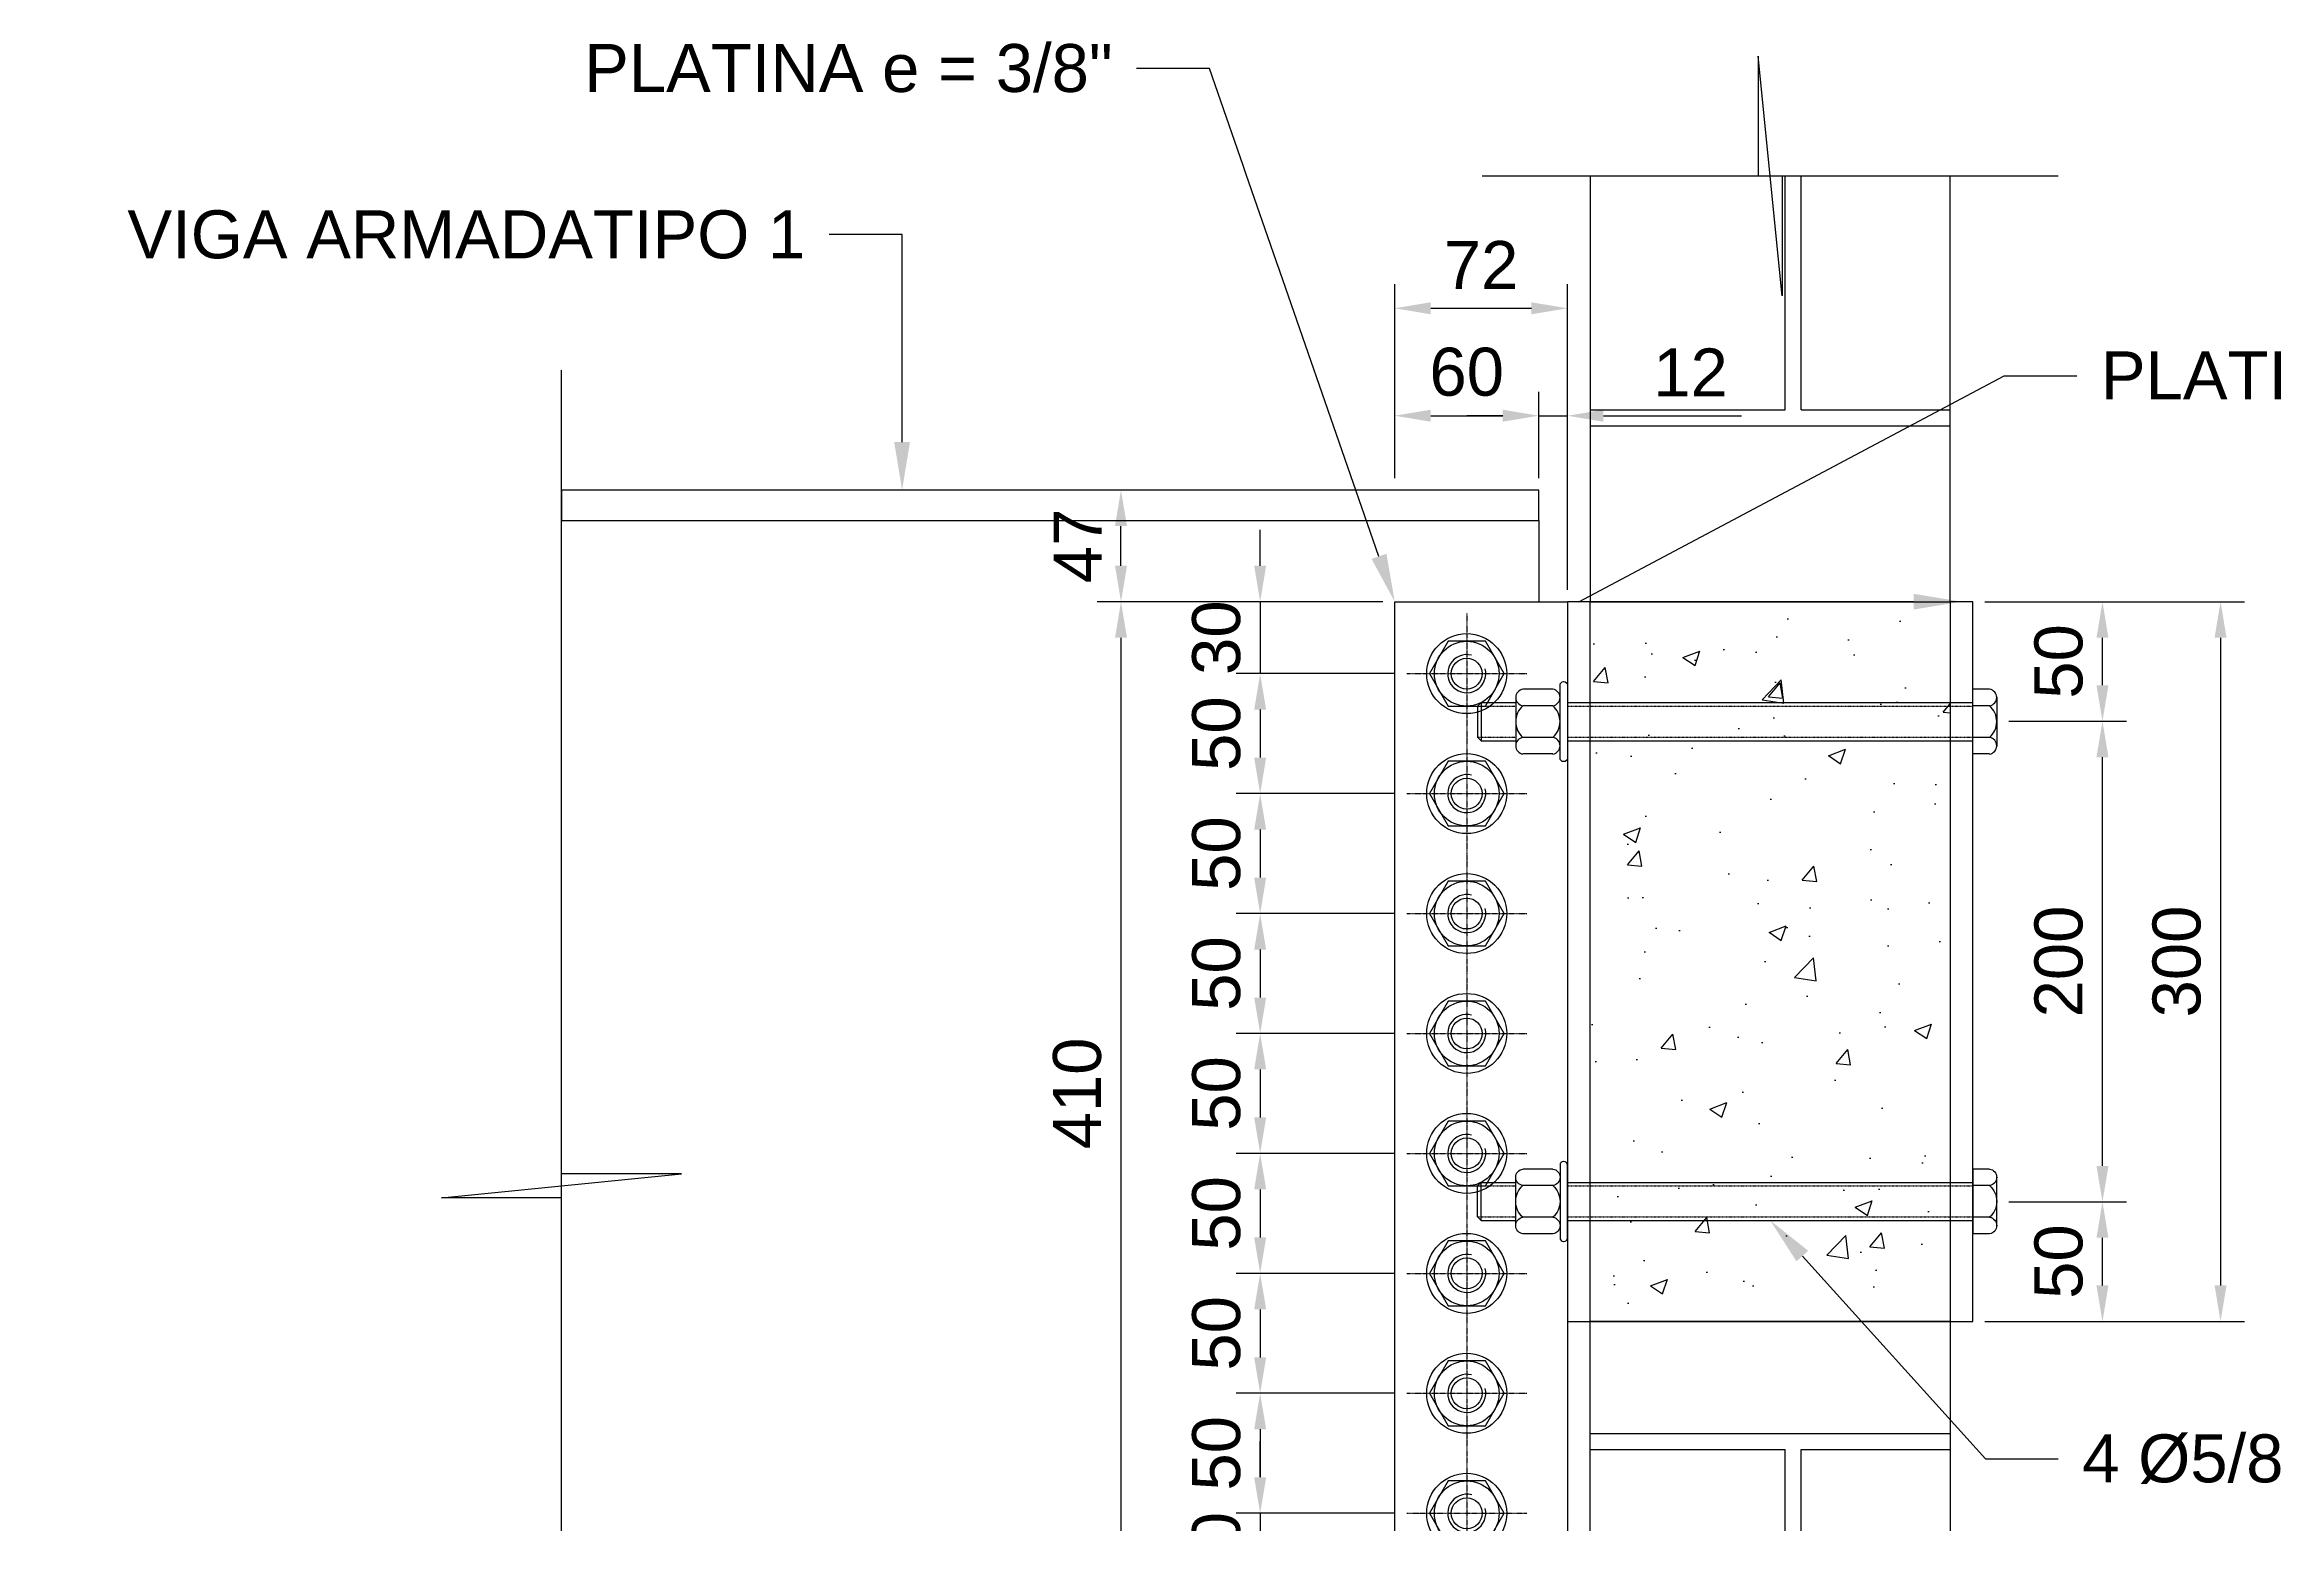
# Model space of a CAD drawing. Header units: millimetres. Extents: x -241278 to 318497, y -110515 to 29234.
# Drawn here: x -29322 to -28391, y -42730 to -42114 of the extents above; entities that cross this region are included whole.
import ezdxf
from ezdxf import colors
from ezdxf.entities.mleader import LeaderData, LeaderLine
from ezdxf.math import Vec2, Vec3

# ---------------------------------------------------------------- set-up
doc = ezdxf.new("R2010")
doc.units = ezdxf.units.MM
doc.header["$LTSCALE"] = 0.1
doc.linetypes.add('CENTER', pattern=[2, 1.25, -0.25, 0.25, -0.25])
doc.linetypes.add('HIDDEN', pattern=[0.375, 0.25, -0.125])
for name, color, linetype in [('EE-CENTROS', 8, 'CENTER'), ('EE-OCULTAS', 8, 'HIDDEN'), ('SIM-ARM 580x1-4x200x1-2', 44, 'Continuous'), ('SIM-CONCRETO', 8, 'Continuous'), ('SIM-COTAS', 1, 'Continuous'), ('SIM-MAMPOSTERIA', 150, 'Continuous'), ('SIM-PLATINAS', 2, 'Continuous')]:
    doc.layers.add(name, color=color, linetype=linetype)
doc.styles.get("Standard").update_dxf_attribs({"font": 'arial.ttf'})
doc.dimstyles.new('EE 1_STANDAR', dxfattribs={"dimtxt": 2, "dimasz": 1.5, "dimexe": 1, "dimexo": 0.5, "dimgap": 0.8, "dimtad": 1, "dimdec": 0, "dimdsep": 46, "dimtxsty": 'Standard', "dimcen": 0.09, "dimclrd": 256, "dimclre": 256, "dimclrt": 2, "dimadec": 0, "dimazin": 0, "dimtfac": 1, "dimtdec": 0, "dimtix": 1, "dimtmove": 0, "dimatfit": 2, "dimfxl": 1, "dimtolj": 1, "dimlwd": -1, "dimlwe": -1, "dimarcsym": 1})
pattern_1 = [(0, (0, -454.09), (142.24, 142.24), [277.8125, -6.6675]), (0, (-142.24, -447.42), (142.24, 142.24), [277.8125, -6.6675]), (90, (0, -454.09), (-142.24, 142.24), [-148.9075, 135.5725]), (90, (-6.67, -454.09), (-142.24, 142.24), [-148.9075, 135.5725])]

# ---------------------------------------------------------------- blocks, each defined once
blk = doc.blocks.new('TUERCA 5-8')
blk.add_lwpolyline([(919700.08, -652089.11), (919692.29, -652102.61), (919700.08, -652116.1), (919715.66, -652116.1), (919723.45, -652102.61), (919715.66, -652089.11)], close=True)
for radius in [16.67, 13.49, 6.44]:
    blk.add_circle((919707.87, -652102.61), radius)
blk.add_arc((919707.87, -652102.61), 7.94, 75, 15)
at = {"layer": 'EE-CENTROS'}
for p, q in [((919707.87, -652077.6), (919707.87, -652127.61)), ((919682.87, -652102.61), (919732.88, -652102.61))]:
    blk.add_line(p, q, dxfattribs=at)
blk = doc.blocks.new('TUER 5-8')
blk.add_blockref('TUERCA 5-8', (-919707.87, 652102.61))
blk = doc.blocks.new('*U97')
for p, q in [((-10.31, 178.92), (10.31, 178.92)), ((-13.49, 175.92), (-13.49, 169)), ((13.49, 169), (-13.49, 169)), ((-7.94, 0), (-7.94, 169)), ((-6.62, 175.92), (-6.62, 169)), ((6.62, 175.92), (6.62, 169)), ((7.94, 0), (7.94, 169)), ((13.49, 175.92), (13.49, 169)), ((-13.49, -6.1), (-13.49, -18.58)), ((-6.62, -6.1), (-6.62, -18.58)), ((6.62, -6.1), (6.62, -18.58)), ((13.49, -6.1), (13.49, -18.58)), ((-10.31, -21.58), (10.31, -21.58)), ((-7.94, -35.95), (-7.94, -21.58)), ((7.94, -35.95), (7.94, -21.58)), ((-7.94, -35.95), (7.94, -35.95)), ((-7.94, -35.95), (-6.44, -37.45)), ((7.94, -35.95), (6.44, -37.45)), ((-6.44, -37.45), (6.44, -37.45))]:
    blk.add_line(p, q)
blk.add_lwpolyline([(-16.67, -1.6), (-16.67, -1.5, -0.414214), (-15.17, 0), (15.17, 0, -0.414214), (16.67, -1.5), (16.67, -1.6, -0.414214), (15.17, -3.1), (-15.17, -3.1, -0.414214)], format="xyb", close=True)
for centre, radius, start, end in [((-10.06, 175.45), 3.47, 7.76819, 172.23181), ((0, 170.12), 8.8, 41.21446, 138.78554), ((10.06, 175.45), 3.47, 7.76819, 172.23181), ((-10.06, -6.57), 3.47, 7.76819, 172.23181), ((0, -11.9), 8.8, 41.21446, 138.78554), ((10.06, -6.57), 3.47, 7.76819, 172.23181), ((-10.06, -18.11), 3.47, 187.76819, 352.23181), ((0, -12.78), 8.8, 221.21446, 318.78554), ((10.06, -18.11), 3.47, 187.76819, 352.23181)]:
    blk.add_arc(centre, radius, start, end)
at = {"layer": 'EE-OCULTAS'}
for p, q in [((-6.44, 0), (-6.44, 169)), ((6.44, 0), (6.44, 169)), ((-6.44, -37.45), (-6.44, -21.58)), ((6.44, -37.45), (6.44, -21.83))]:
    blk.add_line(p, q, dxfattribs=at)
blk = doc.blocks.new('*D125')
at = {"layer": 'SIM-COTAS', "transparency": 16777216}
for p, q in [((-28513.48, -42345.83), (-28405.28, -42345.83)), ((-28415.28, -42360.83), (-28415.28, -42630.83)), ((-28513.48, -42645.83), (-28405.28, -42645.83))]:
    blk.add_line(p, q, dxfattribs=at)
for points in [[(-28417.78, -42360.83), (-28412.78, -42360.83), (-28415.28, -42345.83)], [(-28417.78, -42630.83), (-28412.78, -42630.83), (-28415.28, -42645.83)]]:
    blk.add_solid(points, dxfattribs=at)
at = {"layer": 'SIM-COTAS', "color": 2, "transparency": 16777216, "insert": (-28433.5, -42495.83), "char_height": 20, "attachment_point": 5, "rotation": 90}
blk.add_mtext('\\A1;300', dxfattribs=at)
blk = doc.blocks.new('*D126')
at = {"layer": 'SIM-COTAS', "transparency": 16777216}
for p, q in [((-28503.55, -42596.01), (-28454.49, -42596.01)), ((-28464.49, -42630.83), (-28464.49, -42611.01)), ((-28513.48, -42645.83), (-28454.49, -42645.83))]:
    blk.add_line(p, q, dxfattribs=at)
for points in [[(-28466.99, -42611.01), (-28461.99, -42611.01), (-28464.49, -42596.01)], [(-28466.99, -42630.83), (-28461.99, -42630.83), (-28464.49, -42645.83)]]:
    blk.add_solid(points, dxfattribs=at)
at = {"layer": 'SIM-COTAS', "color": 2, "transparency": 16777216, "insert": (-28482.71, -42620.92), "char_height": 20, "attachment_point": 5, "rotation": 90}
blk.add_mtext('\\A1;50', dxfattribs=at)
blk = doc.blocks.new('*D127')
at = {"layer": 'SIM-COTAS', "transparency": 16777216}
for p, q in [((-28503.55, -42395.65), (-28454.49, -42395.65)), ((-28464.49, -42581.01), (-28464.49, -42410.65)), ((-28503.55, -42596.01), (-28454.49, -42596.01))]:
    blk.add_line(p, q, dxfattribs=at)
for points in [[(-28466.99, -42410.65), (-28461.99, -42410.65), (-28464.49, -42395.65)], [(-28466.99, -42581.01), (-28461.99, -42581.01), (-28464.49, -42596.01)]]:
    blk.add_solid(points, dxfattribs=at)
at = {"layer": 'SIM-COTAS', "color": 2, "transparency": 16777216, "insert": (-28482.71, -42495.83), "char_height": 20, "attachment_point": 5, "rotation": 90}
blk.add_mtext('\\A1;200', dxfattribs=at)
blk = doc.blocks.new('*D128')
at = {"layer": 'SIM-COTAS', "transparency": 16777216}
for p, q in [((-28513.48, -42345.83), (-28454.49, -42345.83)), ((-28464.49, -42380.65), (-28464.49, -42360.83)), ((-28503.55, -42395.65), (-28454.49, -42395.65))]:
    blk.add_line(p, q, dxfattribs=at)
for points in [[(-28466.99, -42360.83), (-28461.99, -42360.83), (-28464.49, -42345.83)], [(-28466.99, -42380.65), (-28461.99, -42380.65), (-28464.49, -42395.65)]]:
    blk.add_solid(points, dxfattribs=at)
at = {"layer": 'SIM-COTAS', "color": 2, "transparency": 16777216, "insert": (-28482.71, -42370.74), "char_height": 20, "attachment_point": 5, "rotation": 90}
blk.add_mtext('\\A1;50', dxfattribs=at)
blk = doc.blocks.new('*D130')
at = {"layer": 'SIM-COTAS', "transparency": 16777216}
for p, q in [((-28759.48, -42294.33), (-28759.48, -42258.31)), ((-28699.48, -42294.33), (-28699.48, -42258.31)), ((-28744.48, -42268.31), (-28714.48, -42268.31))]:
    blk.add_line(p, q, dxfattribs=at)
for points in [[(-28744.48, -42265.81), (-28744.48, -42270.81), (-28759.48, -42268.31)], [(-28714.48, -42265.81), (-28714.48, -42270.81), (-28699.48, -42268.31)]]:
    blk.add_solid(points, dxfattribs=at)
at = {"layer": 'SIM-COTAS', "color": 2, "transparency": 16777216, "insert": (-28729.48, -42250.1), "char_height": 20, "attachment_point": 5}
blk.add_mtext('\\A1;60', dxfattribs=at)
blk = doc.blocks.new('*D131')
at = {"layer": 'SIM-COTAS', "transparency": 16777216}
for p, q in [((-28699.48, -42294.33), (-28699.48, -42258.31)), ((-28687.48, -42340.83), (-28687.48, -42258.31)), ((-28714.48, -42268.31), (-28729.48, -42268.31)), ((-28699.48, -42268.31), (-28687.48, -42268.31)), ((-28672.48, -42268.31), (-28614.91, -42268.31))]:
    blk.add_line(p, q, dxfattribs=at)
for points in [[(-28714.48, -42265.81), (-28714.48, -42270.81), (-28699.48, -42268.31)], [(-28672.48, -42265.81), (-28672.48, -42270.81), (-28687.48, -42268.31)]]:
    blk.add_solid(points, dxfattribs=at)
at = {"layer": 'SIM-COTAS', "color": 2, "transparency": 16777216, "insert": (-28636.2, -42250.27), "char_height": 20, "attachment_point": 5}
blk.add_mtext('\\A1;12', dxfattribs=at)
blk = doc.blocks.new('*D132')
at = {"layer": 'SIM-COTAS', "transparency": 16777216}
for p, q in [((-28759.48, -42294.33), (-28759.48, -42213.52)), ((-28687.48, -42340.83), (-28687.48, -42213.52)), ((-28744.48, -42223.52), (-28702.48, -42223.52))]:
    blk.add_line(p, q, dxfattribs=at)
for points in [[(-28744.48, -42221.02), (-28744.48, -42226.02), (-28759.48, -42223.52)], [(-28702.48, -42221.02), (-28702.48, -42226.02), (-28687.48, -42223.52)]]:
    blk.add_solid(points, dxfattribs=at)
at = {"layer": 'SIM-COTAS', "color": 2, "transparency": 16777216, "insert": (-28723.48, -42205.48), "char_height": 20, "attachment_point": 5}
blk.add_mtext('\\A1;72', dxfattribs=at)
blk = doc.blocks.new('*D133')
at = {"layer": 'SIM-COTAS', "transparency": 16777216}
for p, q in [((-28829.03, -42299.33), (-28883.58, -42299.33)), ((-28873.58, -42330.83), (-28873.58, -42314.33)), ((-28764.48, -42345.83), (-28883.58, -42345.83))]:
    blk.add_line(p, q, dxfattribs=at)
for points in [[(-28876.08, -42314.33), (-28871.08, -42314.33), (-28873.58, -42299.33)], [(-28876.08, -42330.83), (-28871.08, -42330.83), (-28873.58, -42345.83)]]:
    blk.add_solid(points, dxfattribs=at)
at = {"layer": 'SIM-COTAS', "color": 2, "transparency": 16777216, "insert": (-28891.58, -42322.58), "char_height": 20, "attachment_point": 5, "rotation": 90}
blk.add_mtext('\\A1;47', dxfattribs=at)
blk = doc.blocks.new('*D134')
at = {"layer": 'SIM-COTAS', "transparency": 16777216}
for p, q in [((-28764.48, -42345.83), (-28883.58, -42345.83)), ((-28873.58, -42360.83), (-28873.58, -42740.83)), ((-28764.48, -42755.83), (-28883.58, -42755.83))]:
    blk.add_line(p, q, dxfattribs=at)
for points in [[(-28876.08, -42360.83), (-28871.08, -42360.83), (-28873.58, -42345.83)], [(-28876.08, -42740.83), (-28871.08, -42740.83), (-28873.58, -42755.83)]]:
    blk.add_solid(points, dxfattribs=at)
at = {"layer": 'SIM-COTAS', "color": 2, "transparency": 16777216, "insert": (-28891.79, -42550.83), "char_height": 20, "attachment_point": 5, "rotation": 90}
blk.add_mtext('\\A1;410', dxfattribs=at)
blk = doc.blocks.new('*D136')
at = {"layer": 'SIM-COTAS', "transparency": 16777216}
for p, q in [((-28815.57, -42330.83), (-28815.57, -42315.83)), ((-28764.48, -42345.83), (-28825.57, -42345.83)), ((-28815.57, -42345.83), (-28815.57, -42375.83)), ((-28759.48, -42375.83), (-28825.57, -42375.83)), ((-28815.57, -42390.83), (-28815.57, -42405.83))]:
    blk.add_line(p, q, dxfattribs=at)
for points in [[(-28818.07, -42330.83), (-28813.07, -42330.83), (-28815.57, -42345.83)], [(-28818.07, -42390.83), (-28813.07, -42390.83), (-28815.57, -42375.83)]]:
    blk.add_solid(points, dxfattribs=at)
at = {"layer": 'SIM-COTAS', "color": 2, "transparency": 16777216, "insert": (-28833.79, -42360.83), "char_height": 20, "attachment_point": 5, "rotation": 90}
blk.add_mtext('\\A1;30', dxfattribs=at)
blk = doc.blocks.new('*D137')
at = {"layer": 'SIM-COTAS', "transparency": 16777216}
for p, q in [((-28759.48, -42375.83), (-28825.57, -42375.83)), ((-28815.57, -42390.83), (-28815.57, -42410.83)), ((-28759.48, -42425.83), (-28825.57, -42425.83))]:
    blk.add_line(p, q, dxfattribs=at)
for points in [[(-28818.07, -42390.83), (-28813.07, -42390.83), (-28815.57, -42375.83)], [(-28818.07, -42410.83), (-28813.07, -42410.83), (-28815.57, -42425.83)]]:
    blk.add_solid(points, dxfattribs=at)
at = {"layer": 'SIM-COTAS', "color": 2, "transparency": 16777216, "insert": (-28833.78, -42400.83), "char_height": 20, "attachment_point": 5, "rotation": 90}
blk.add_mtext('\\A1;50', dxfattribs=at)
blk = doc.blocks.new('*D138')
at = {"layer": 'SIM-COTAS', "transparency": 16777216}
for p, q in [((-28759.48, -42425.83), (-28825.57, -42425.83)), ((-28815.57, -42440.83), (-28815.57, -42460.83)), ((-28759.48, -42475.83), (-28825.57, -42475.83))]:
    blk.add_line(p, q, dxfattribs=at)
for points in [[(-28818.07, -42440.83), (-28813.07, -42440.83), (-28815.57, -42425.83)], [(-28818.07, -42460.83), (-28813.07, -42460.83), (-28815.57, -42475.83)]]:
    blk.add_solid(points, dxfattribs=at)
at = {"layer": 'SIM-COTAS', "color": 2, "transparency": 16777216, "insert": (-28833.78, -42450.83), "char_height": 20, "attachment_point": 5, "rotation": 90}
blk.add_mtext('\\A1;50', dxfattribs=at)
blk = doc.blocks.new('*D139')
at = {"layer": 'SIM-COTAS', "transparency": 16777216}
for p, q in [((-28759.48, -42475.83), (-28825.57, -42475.83)), ((-28815.57, -42490.83), (-28815.57, -42510.83)), ((-28759.48, -42525.83), (-28825.57, -42525.83))]:
    blk.add_line(p, q, dxfattribs=at)
for points in [[(-28818.07, -42490.83), (-28813.07, -42490.83), (-28815.57, -42475.83)], [(-28818.07, -42510.83), (-28813.07, -42510.83), (-28815.57, -42525.83)]]:
    blk.add_solid(points, dxfattribs=at)
at = {"layer": 'SIM-COTAS', "color": 2, "transparency": 16777216, "insert": (-28833.78, -42500.83), "char_height": 20, "attachment_point": 5, "rotation": 90}
blk.add_mtext('\\A1;50', dxfattribs=at)
blk = doc.blocks.new('*D140')
at = {"layer": 'SIM-COTAS', "transparency": 16777216}
for p, q in [((-28759.48, -42525.83), (-28825.57, -42525.83)), ((-28815.57, -42540.83), (-28815.57, -42560.83)), ((-28759.48, -42575.83), (-28825.57, -42575.83))]:
    blk.add_line(p, q, dxfattribs=at)
for points in [[(-28818.07, -42540.83), (-28813.07, -42540.83), (-28815.57, -42525.83)], [(-28818.07, -42560.83), (-28813.07, -42560.83), (-28815.57, -42575.83)]]:
    blk.add_solid(points, dxfattribs=at)
at = {"layer": 'SIM-COTAS', "color": 2, "transparency": 16777216, "insert": (-28833.78, -42550.83), "char_height": 20, "attachment_point": 5, "rotation": 90}
blk.add_mtext('\\A1;50', dxfattribs=at)
blk = doc.blocks.new('*D141')
at = {"layer": 'SIM-COTAS', "transparency": 16777216}
for p, q in [((-28759.48, -42575.83), (-28825.57, -42575.83)), ((-28815.57, -42590.83), (-28815.57, -42610.83)), ((-28759.48, -42625.83), (-28825.57, -42625.83))]:
    blk.add_line(p, q, dxfattribs=at)
for points in [[(-28818.07, -42590.83), (-28813.07, -42590.83), (-28815.57, -42575.83)], [(-28818.07, -42610.83), (-28813.07, -42610.83), (-28815.57, -42625.83)]]:
    blk.add_solid(points, dxfattribs=at)
at = {"layer": 'SIM-COTAS', "color": 2, "transparency": 16777216, "insert": (-28833.78, -42600.83), "char_height": 20, "attachment_point": 5, "rotation": 90}
blk.add_mtext('\\A1;50', dxfattribs=at)
blk = doc.blocks.new('*D142')
at = {"layer": 'SIM-COTAS', "transparency": 16777216}
for p, q in [((-28759.48, -42625.83), (-28825.57, -42625.83)), ((-28815.57, -42640.83), (-28815.57, -42660.83)), ((-28759.48, -42675.83), (-28825.57, -42675.83))]:
    blk.add_line(p, q, dxfattribs=at)
for points in [[(-28818.07, -42640.83), (-28813.07, -42640.83), (-28815.57, -42625.83)], [(-28818.07, -42660.83), (-28813.07, -42660.83), (-28815.57, -42675.83)]]:
    blk.add_solid(points, dxfattribs=at)
at = {"layer": 'SIM-COTAS', "color": 2, "transparency": 16777216, "insert": (-28833.78, -42650.83), "char_height": 20, "attachment_point": 5, "rotation": 90}
blk.add_mtext('\\A1;50', dxfattribs=at)
blk = doc.blocks.new('*D143')
at = {"layer": 'SIM-COTAS', "transparency": 16777216}
for p, q in [((-28759.48, -42675.83), (-28825.57, -42675.83)), ((-28815.57, -42690.83), (-28815.57, -42710.84)), ((-28759.46, -42725.84), (-28825.57, -42725.84))]:
    blk.add_line(p, q, dxfattribs=at)
for points in [[(-28818.07, -42690.83), (-28813.07, -42690.83), (-28815.57, -42675.83)], [(-28818.07, -42710.84), (-28813.07, -42710.84), (-28815.57, -42725.84)]]:
    blk.add_solid(points, dxfattribs=at)
at = {"layer": 'SIM-COTAS', "color": 2, "transparency": 16777216, "insert": (-28833.78, -42700.84), "char_height": 20, "attachment_point": 5, "rotation": 90}
blk.add_mtext('\\A1;50', dxfattribs=at)
blk = doc.blocks.new('*D144')
at = {"layer": 'SIM-COTAS', "transparency": 16777216}
for p, q in [((-28815.57, -42710.84), (-28815.57, -42695.84)), ((-28759.46, -42725.84), (-28825.57, -42725.84)), ((-28815.57, -42725.84), (-28815.57, -42755.83)), ((-28764.48, -42755.83), (-28825.57, -42755.83)), ((-28815.57, -42770.83), (-28815.57, -42785.83))]:
    blk.add_line(p, q, dxfattribs=at)
for points in [[(-28818.07, -42710.84), (-28813.07, -42710.84), (-28815.57, -42725.84)], [(-28818.07, -42770.83), (-28813.07, -42770.83), (-28815.57, -42755.83)]]:
    blk.add_solid(points, dxfattribs=at)
at = {"layer": 'SIM-COTAS', "color": 2, "transparency": 16777216, "insert": (-28833.79, -42740.84), "char_height": 20, "attachment_point": 5, "rotation": 90}
blk.add_mtext('\\A1;30', dxfattribs=at)

msp = doc.modelspace()

# ---------------------------------------------------------------- hatches: boundary and pattern name
at = {"layer": 'SIM-CONCRETO'}
h = msp.add_hatch(dxfattribs=at)
h.set_pattern_fill('AR-CONC', color=256, scale=0.4)
h.paths.add_polyline_path([(-28677.98, -42345.83), (-28527.98, -42345.83), (-28527.98, -42645.83), (-28677.98, -42645.83)])
at = {"layer": 'SIM-MAMPOSTERIA'}
h = msp.add_hatch(dxfattribs=at)
h.set_pattern_fill('AR-B816C', color=256, scale=0.7)
h.set_pattern_definition(pattern_1)
h.paths.add_polyline_path([(-28677.98, -42645.83), (-28527.98, -42645.83), (-28527.98, -43029.11), (-28677.98, -43029.11)])

# ---------------------------------------------------------------- linework, layer by layer
at = {"layer": 'SIM-ARM 580x1-4x200x1-2'}
msp.add_lwpolyline([(-29106.74, -42312.03), (-28699.48, -42312.03), (-28699.48, -42299.33), (-29106.74, -42299.33)], close=True, dxfattribs=at)
at = {"layer": 'SIM-CONCRETO'}
msp.add_lwpolyline([(-28677.98, -42345.83), (-28527.98, -42345.83), (-28527.98, -42645.83), (-28677.98, -42645.83)], close=True, dxfattribs=at)
at = {"layer": 'SIM-COTAS'}
msp.add_lwpolyline([(-28482.98, -42168.39), (-28597.98, -42168.39), (-28597.98, -42218.39), (-28607.98, -42118.39), (-28607.98, -42168.39), (-28722.98, -42168.39)], dxfattribs=at)
at = {"layer": 'SIM-MAMPOSTERIA'}
msp.add_lwpolyline([(-28677.98, -42645.83), (-28527.98, -42645.83), (-28527.98, -43029.11), (-28677.98, -43029.11)], close=True, dxfattribs=at)
at = {"layer": 'SIM-PLATINAS'}
for points in [[(-28687.48, -42345.83), (-28687.48, -42645.83), (-28677.98, -42645.83), (-28677.98, -42345.83)], [(-28527.98, -42345.83), (-28527.98, -42645.83), (-28518.48, -42645.83), (-28518.48, -42345.83)]]:
    msp.add_lwpolyline(points, close=True, dxfattribs=at)

# ---------------------------------------------------------------- block references
at = {"rotation": 270}
msp.add_blockref('*U97', (-28687.48, -42395.83), dxfattribs=at)
for p in [(-28729.48, -42575.83), (-28729.48, -42625.83), (-28729.48, -42675.83), (-28729.46, -42725.84)]:
    msp.add_blockref('TUER 5-8', p)
at = {"xscale": -1, "rotation": 270}
msp.add_blockref('*U97', (-28687.48, -42595.83), dxfattribs=at)

# ---------------------------------------------------------------- dimensions: what is measured, and where the dimension line sits
at = {"layer": 'SIM-COTAS'}
dim = msp.add_linear_dim(base=(-28699.48, -42268.31), p1=(-28759.48, -42299.33), p2=(-28699.48, -42299.33), dimstyle='EE 1_STANDAR', dxfattribs=at)
dim.commit()
dim.dimension.update_dxf_attribs({"geometry": '*D130', "text_midpoint": (-28729.48, -42250.1)})
dim = msp.add_linear_dim(base=(-28687.48, -42268.31), p1=(-28699.48, -42299.33), p2=(-28687.48, -42345.83), dimstyle='EE 1_STANDAR', dxfattribs=at)
dim.commit()
dim.dimension.update_dxf_attribs({"geometry": '*D131', "text_midpoint": (-28636.2, -42268.31), "dimtype": 160})
for base, p1, p2, picture, middle in [((-28873.58317116, -42299.33059505), (-28759.47608169, -42345.83059505), (-28824.02962643, -42299.33059505), '*D133', (-28891.58317116, -42322.58059505)), ((-28415.28, -42645.83), (-28518.48, -42345.83), (-28518.48, -42645.83), '*D125', (-28433.5, -42495.83)), ((-28464.49, -42345.83), (-28508.55, -42395.65), (-28518.48, -42345.83), '*D128', (-28482.71, -42370.74)), ((-28464.49, -42395.65), (-28508.55, -42596.01), (-28508.55, -42395.65), '*D127', (-28482.71, -42495.83)), ((-28815.57, -42575.83), (-28754.48, -42525.83), (-28754.48, -42575.83), '*D140', (-28833.78, -42550.83)), ((-28815.57, -42625.83), (-28754.48, -42575.83), (-28754.48, -42625.83), '*D141', (-28833.78, -42600.83)), ((-28464.49, -42596.01), (-28518.48, -42645.83), (-28508.55, -42596.01), '*D126', (-28482.71, -42620.92)), ((-28815.57, -42675.83), (-28754.48, -42625.83), (-28754.48, -42675.83), '*D142', (-28833.78, -42650.83)), ((-28815.57, -42725.84), (-28754.48, -42675.83), (-28754.46, -42725.84), '*D143', (-28833.78, -42700.84)), ((-28815.57, -42755.83), (-28754.46, -42725.84), (-28759.48, -42755.83), '*D144', (-28833.79, -42740.84))]:
    dim = msp.add_linear_dim(base=base, p1=p1, p2=p2, angle=90, dimstyle='EE 1_STANDAR', dxfattribs=at)
    dim.commit()
    dim.dimension.update_dxf_attribs({"geometry": picture, "text_midpoint": middle})

# ---------------------------------------------------------------- leaders
at = {"layer": 'SIM-COTAS', "linetype": 'Continuous'}
ml = msp.add_multileader_mtext('Standard', dxfattribs=at)
ml.set_content('\\A1;{\\C2;PLATINA e = 3/8"}', color=256)
ml.set_leader_properties()
ml.build(insert=Vec2(0, 0))
ml.multileader.update_dxf_attribs({"dogleg_length": 0.0025, "arrow_head_size": 20, "scale": 10})
ctx = ml.context
ctx.base_point, ctx.scale, ctx.char_height, ctx.arrow_head_size, ctx.landing_gap_size, ctx.plane_origin = Vec3(-29700.76, -42185.91), 10, 20, 20, 10, Vec3(-59319.79, -35759.63)
notes = []
notes.append((ctx, [(0, (1, 1, 0), (-29731.13, -42185.91), (1, 0), 30.37, [(1, [(-29744.09, -42125.41), (-29903.59, -42125.41)], 0, [])])]))
ctx.mtext.insert, ctx.mtext.width, ctx.mtext.defined_height, ctx.mtext.flow_direction = Vec3(-29690.76, -42175.73), 94.2686, 56.31, 5
ctx.mtext.has_bg_fill, ctx.mtext.bg_color, ctx.mtext.bg_scale_factor, ctx.mtext.bg_transparency, ctx.mtext.use_window_bg_color = 1, -1027028792, 1.5, 0, 1
ml = msp.add_multileader_mtext('Standard', dxfattribs=at)
ml.set_content('\\A1;{\\C2;PLATINA e = 3/8"}', color=256)
ml.set_leader_properties()
ml.build(insert=Vec2(0, 0))
ml.multileader.update_dxf_attribs({"dogleg_length": 0.0025, "arrow_head_size": 20, "scale": 10})
ctx = ml.context
ctx.base_point, ctx.scale, ctx.char_height, ctx.arrow_head_size, ctx.landing_gap_size, ctx.plane_origin = Vec3(-29700.76, -42402.5), 10, 20, 20, 10, Vec3(-59319.79, -35990.07)
notes.append((ctx, [(0, (1, 1, 0), (-29731.13, -42402.5), (1, 0), 30.37, [(1, [(-29748.84, -42496.66), (-29908.34, -42496.66)], 0, [])])]))
ctx.mtext.insert, ctx.mtext.width, ctx.mtext.defined_height, ctx.mtext.flow_direction = Vec3(-29690.76, -42392.33), 94.2686, 56.31, 5
ctx.mtext.has_bg_fill, ctx.mtext.bg_color, ctx.mtext.bg_scale_factor, ctx.mtext.bg_transparency, ctx.mtext.use_window_bg_color = 1, -1027028792, 1.5, 0, 1
for ctx, leaders in notes:
    for number, flags, end, landing, length, lines in leaders:
        leader = LeaderData()
        leader.index, (leader.has_last_leader_line, leader.has_dogleg_vector, leader.attachment_direction) = number, flags
        leader.last_leader_point, leader.dogleg_vector, leader.dogleg_length = Vec3(end), Vec3(landing), length
        for number, points, colour, breaks in lines:
            line = LeaderLine()
            line.index, line.vertices, line.color, line.breaks = number, Vec3.list(points), colors.encode_raw_color(colour), breaks
            leader.lines.append(line)
        ctx.leaders.append(leader)

# ---------------------------------------------------------------- next in the draw order: linework, layer by layer
at = {"layer": 'SIM-ARM 580x1-4x200x1-2'}
msp.add_lwpolyline([(-28699.48, -42755.83), (-28699.48, -42866.63), (-29106.74, -42866.63), (-29106.74, -42312.03), (-28699.48, -42312.03), (-28699.48, -42345.83)], dxfattribs=at)
at = {"layer": 'SIM-COTAS'}
msp.add_lwpolyline([(-29106.74, -42929.33), (-29106.74, -42594.33), (-29156.74, -42594.33), (-29056.74, -42584.33), (-29106.74, -42584.33), (-29106.74, -42249.33)], dxfattribs=at)
at = {"layer": 'SIM-PLATINAS'}
msp.add_lwpolyline([(-28687.48, -42345.83), (-28687.48, -42755.83), (-28759.48, -42755.83), (-28759.48, -42345.83)], close=True, dxfattribs=at)

# ---------------------------------------------------------------- next in the draw order: block references
for p in [(-28729.48, -42375.83), (-28729.48, -42425.83), (-28729.48, -42475.83), (-28729.48, -42525.83)]:
    msp.add_blockref('TUER 5-8', p)

# ---------------------------------------------------------------- next in the draw order: dimensions: what is measured, and where the dimension line sits
at = {"layer": 'SIM-COTAS'}
dim = msp.add_linear_dim(base=(-28687.48, -42223.52), p1=(-28759.48, -42299.33), p2=(-28687.48, -42345.83), dimstyle='EE 1_STANDAR', dxfattribs=at)
dim.commit()
dim.dimension.update_dxf_attribs({"geometry": '*D132', "text_midpoint": (-28723.48, -42205.48)})
for base, p1, p2, picture, middle in [((-28815.57, -42375.83), (-28759.48, -42345.83), (-28754.48, -42375.83), '*D136', (-28833.79, -42360.83)), ((-28873.58, -42755.83), (-28759.48, -42345.83), (-28759.48, -42755.83), '*D134', (-28891.79, -42550.83)), ((-28815.57, -42425.83), (-28754.48, -42375.83), (-28754.48, -42425.83), '*D137', (-28833.78, -42400.83)), ((-28815.57, -42475.83), (-28754.48, -42425.83), (-28754.48, -42475.83), '*D138', (-28833.78, -42450.83)), ((-28815.57, -42525.83), (-28754.48, -42475.83), (-28754.48, -42525.83), '*D139', (-28833.78, -42500.83))]:
    dim = msp.add_linear_dim(base=base, p1=p1, p2=p2, angle=90, dimstyle='EE 1_STANDAR', dxfattribs=at)
    dim.commit()
    dim.dimension.update_dxf_attribs({"geometry": picture, "text_midpoint": middle})

# ---------------------------------------------------------------- next in the draw order: leaders
at = {"layer": 'SIM-COTAS', "linetype": 'Continuous'}
ml = msp.add_multileader_mtext('Standard', dxfattribs=at)
ml.set_content('\\A1;{\\C2;PLATINA e = 3/8"}', color=256)
ml.set_leader_properties()
ml.build(insert=Vec2(0, 0))
ml.multileader.update_dxf_attribs({"dogleg_length": 0.0025, "arrow_head_size": 20, "scale": 10})
ctx = ml.context
ctx.base_point, ctx.scale, ctx.char_height, ctx.arrow_head_size, ctx.landing_gap_size, ctx.plane_origin = Vec3(-28475.15, -42251.67), 10, 20, 20, 10, Vec3(-58094.18, -35839.24)
notes = []
notes.append((ctx, [(0, (1, 1, 0), (-28505.52, -42251.67), (1, 0), 30.37, [(1, [(-28523.23, -42345.83), (-28682.73, -42345.83)], 0, [])])]))
ctx.mtext.insert, ctx.mtext.width, ctx.mtext.defined_height, ctx.mtext.flow_direction = Vec3(-28465.15, -42241.5), 94.2686, 56.31, 5
ctx.mtext.has_bg_fill, ctx.mtext.bg_color, ctx.mtext.bg_scale_factor, ctx.mtext.bg_transparency, ctx.mtext.use_window_bg_color = 1, -1027028792, 1.5, 0, 1
ml = msp.add_multileader_mtext('Standard', dxfattribs=at)
ml.set_content('{\\C2;4 %%C5/8" ASTM A193 GR B7 PASANTES}', color=256)
ml.set_leader_properties()
ml.build(insert=Vec2(0, 0))
ml.multileader.update_dxf_attribs({"dogleg_length": 0.0025, "arrow_head_size": 20, "scale": 10})
ctx = ml.context
ctx.base_point, ctx.scale, ctx.char_height, ctx.arrow_head_size, ctx.landing_gap_size, ctx.plane_origin = Vec3(-28482.92, -42703.11), 10, 20, 20, 10, Vec3(-57763.59, -36399.97)
notes.append((ctx, [(0, (1, 1, 0), (-28513.29, -42703.11), (1, 0), 30.37, [(0, [(-28602.98, -42603.77)], 0, [])])]))
ctx.mtext.insert, ctx.mtext.width, ctx.mtext.defined_height, ctx.mtext.flow_direction = Vec3(-28472.92, -42692.94), 180.3043, 84.57, 5
ctx.mtext.has_bg_fill, ctx.mtext.bg_color, ctx.mtext.bg_scale_factor, ctx.mtext.bg_transparency, ctx.mtext.use_window_bg_color = 1, -1027028792, 1.5, 0, 1
for ctx, leaders in notes:
    for number, flags, end, landing, length, lines in leaders:
        leader = LeaderData()
        leader.index, (leader.has_last_leader_line, leader.has_dogleg_vector, leader.attachment_direction) = number, flags
        leader.last_leader_point, leader.dogleg_vector, leader.dogleg_length = Vec3(end), Vec3(landing), length
        for number, points, colour, breaks in lines:
            line = LeaderLine()
            line.index, line.vertices, line.color, line.breaks = number, Vec3.list(points), colors.encode_raw_color(colour), breaks
            leader.lines.append(line)
        ctx.leaders.append(leader)

# ---------------------------------------------------------------- next in the draw order: hatches: boundary and pattern name
at = {"layer": 'SIM-MAMPOSTERIA'}
h = msp.add_hatch(dxfattribs=at)
h.set_pattern_fill('AR-B816C', color=256, scale=0.7)
h.set_pattern_definition(pattern_1)
h.paths.add_polyline_path([(-28677.98, -42345.83), (-28527.98, -42345.83), (-28527.98, -42168.39), (-28677.98, -42168.39)])

# ---------------------------------------------------------------- next in the draw order: linework, layer by layer
msp.add_lwpolyline([(-28677.98, -42345.83), (-28527.98, -42345.83), (-28527.98, -42168.39), (-28677.98, -42168.39)], close=True, dxfattribs=at)

# ---------------------------------------------------------------- next in the draw order: leaders
at = {"layer": 'SIM-COTAS', "linetype": 'Continuous'}
ml = msp.add_multileader_mtext('Standard', dxfattribs=at)
ml.set_content('\\A1;{\\C2;PLATINA e = 3/8"}', color=256)
ml.set_leader_properties()
ml.build(insert=Vec2(0, 0))
ml.multileader.update_dxf_attribs({"dogleg_length": 0.0025, "arrow_head_size": 20, "scale": 10})
ctx = ml.context
ctx.base_point, ctx.scale, ctx.char_height, ctx.arrow_head_size, ctx.landing_gap_size, ctx.plane_origin = Vec3(-29001.38, -42123.54), 10, 20, 20, 10, Vec3(-58330.43, -35832.46)
ctx.text_align_type = 2
notes = []
notes.append((ctx, [(1, (1, 1, 0), (-28836.68, -42123.54), (-1, 0), 30.37, [(0, [(-28759.48, -42345.83)], 0, [])])]))
ctx.mtext.insert, ctx.mtext.width, ctx.mtext.defined_height, ctx.mtext.alignment, ctx.mtext.flow_direction = Vec3(-28877.04, -42113.36), 113.8074, 56.31, 3, 5
ctx.mtext.has_bg_fill, ctx.mtext.bg_color, ctx.mtext.bg_scale_factor, ctx.mtext.bg_transparency, ctx.mtext.use_window_bg_color = 1, -1027028792, 1.5, 0, 1
for ctx, leaders in notes:
    for number, flags, end, landing, length, lines in leaders:
        leader = LeaderData()
        leader.index, (leader.has_last_leader_line, leader.has_dogleg_vector, leader.attachment_direction) = number, flags
        leader.last_leader_point, leader.dogleg_vector, leader.dogleg_length = Vec3(end), Vec3(landing), length
        for number, points, colour, breaks in lines:
            line = LeaderLine()
            line.index, line.vertices, line.color, line.breaks = number, Vec3.list(points), colors.encode_raw_color(colour), breaks
            leader.lines.append(line)
        ctx.leaders.append(leader)

# ---------------------------------------------------------------- next in the draw order: leaders
ml = msp.add_multileader_mtext('Standard', dxfattribs=at)
ml.set_content('\\A1;{\\C2;PLATINA e = 3/8"}', color=256)
ml.set_leader_properties()
ml.build(insert=Vec2(0, 0))
ml.multileader.update_dxf_attribs({"dogleg_length": 0.0025, "arrow_head_size": 20, "scale": 10})
ctx = ml.context
ctx.base_point, ctx.scale, ctx.char_height, ctx.arrow_head_size, ctx.landing_gap_size, ctx.plane_origin = Vec3(-27696.33, -41998.73), 10, 20, 20, 10, Vec3(-57025.37, -35707.65)
ctx.text_align_type = 2
notes = []
notes.append((ctx, [(1, (1, 1, 0), (-27531.62, -41998.73), (-1, 0), 30.37, [(0, [(-27454.42, -42221.02)], 0, [])])]))
ctx.mtext.insert, ctx.mtext.width, ctx.mtext.defined_height, ctx.mtext.alignment, ctx.mtext.flow_direction = Vec3(-27571.99, -41988.55), 113.8074, 56.31, 3, 5
ctx.mtext.has_bg_fill, ctx.mtext.bg_color, ctx.mtext.bg_scale_factor, ctx.mtext.bg_transparency, ctx.mtext.use_window_bg_color = 1, -1027028792, 1.5, 0, 1
ml = msp.add_multileader_mtext('Standard', dxfattribs=at)
ml.set_content('\\A1;{\\C2;VIGA ARMADATIPO 1}', color=256)
ml.set_leader_properties()
ml.build(insert=Vec2(0, 0))
ml.multileader.update_dxf_attribs({"dogleg_length": 0.0025, "arrow_head_size": 20, "scale": 10})
ctx = ml.context
ctx.base_point, ctx.scale, ctx.char_height, ctx.arrow_head_size, ctx.landing_gap_size, ctx.plane_origin = Vec3(-29198.66, -42192.7), 10, 20, 20, 10, Vec3(-58491.31, -35861.39)
ctx.text_align_type = 2
notes.append((ctx, [(1, (1, 1, 0), (-28964.82, -42192.7), (-1, 0), 30.37, [(0, [(-28964.82, -42299.33)], 0, [])])]))
ctx.mtext.insert, ctx.mtext.width, ctx.mtext.defined_height, ctx.mtext.alignment, ctx.mtext.flow_direction = Vec3(-29005.18, -42182.7), 195.4891, 84.57, 3, 5
ctx.mtext.has_bg_fill, ctx.mtext.bg_color, ctx.mtext.bg_scale_factor, ctx.mtext.bg_transparency, ctx.mtext.use_window_bg_color = 1, -1027028792, 1.5, 0, 1
for ctx, leaders in notes:
    for number, flags, end, landing, length, lines in leaders:
        leader = LeaderData()
        leader.index, (leader.has_last_leader_line, leader.has_dogleg_vector, leader.attachment_direction) = number, flags
        leader.last_leader_point, leader.dogleg_vector, leader.dogleg_length = Vec3(end), Vec3(landing), length
        for number, points, colour, breaks in lines:
            line = LeaderLine()
            line.index, line.vertices, line.color, line.breaks = number, Vec3.list(points), colors.encode_raw_color(colour), breaks
            leader.lines.append(line)
        ctx.leaders.append(leader)

# ---------------------------------------------------------------- next in the draw order: leaders
ml = msp.add_multileader_mtext('Standard', dxfattribs=at)
ml.set_content('\\A1;{\\C2;VIGA ARMADATIPO 2}', color=256)
ml.set_leader_properties()
ml.build(insert=Vec2(0, 0))
ml.multileader.update_dxf_attribs({"dogleg_length": 0.0025, "arrow_head_size": 20, "scale": 10})
ctx = ml.context
ctx.base_point, ctx.scale, ctx.char_height, ctx.arrow_head_size, ctx.landing_gap_size, ctx.plane_origin = Vec3(-27901.37, -42067.89), 10, 20, 20, 10, Vec3(-57194.02, -35736.58)
ctx.text_align_type = 2
notes = []
notes.append((ctx, [(1, (1, 1, 0), (-27667.52, -42067.89), (-1, 0), 30.37, [(0, [(-27667.52, -42174.52)], 0, [])])]))
ctx.mtext.insert, ctx.mtext.width, ctx.mtext.defined_height, ctx.mtext.alignment, ctx.mtext.flow_direction = Vec3(-27707.89, -42057.89), 195.4891, 84.57, 3, 5
ctx.mtext.has_bg_fill, ctx.mtext.bg_color, ctx.mtext.bg_scale_factor, ctx.mtext.bg_transparency, ctx.mtext.use_window_bg_color = 1, -1027028792, 1.5, 0, 1
for ctx, leaders in notes:
    for number, flags, end, landing, length, lines in leaders:
        leader = LeaderData()
        leader.index, (leader.has_last_leader_line, leader.has_dogleg_vector, leader.attachment_direction) = number, flags
        leader.last_leader_point, leader.dogleg_vector, leader.dogleg_length = Vec3(end), Vec3(landing), length
        for number, points, colour, breaks in lines:
            line = LeaderLine()
            line.index, line.vertices, line.color, line.breaks = number, Vec3.list(points), colors.encode_raw_color(colour), breaks
            leader.lines.append(line)
        ctx.leaders.append(leader)

doc.saveas('drawing.dxf')
